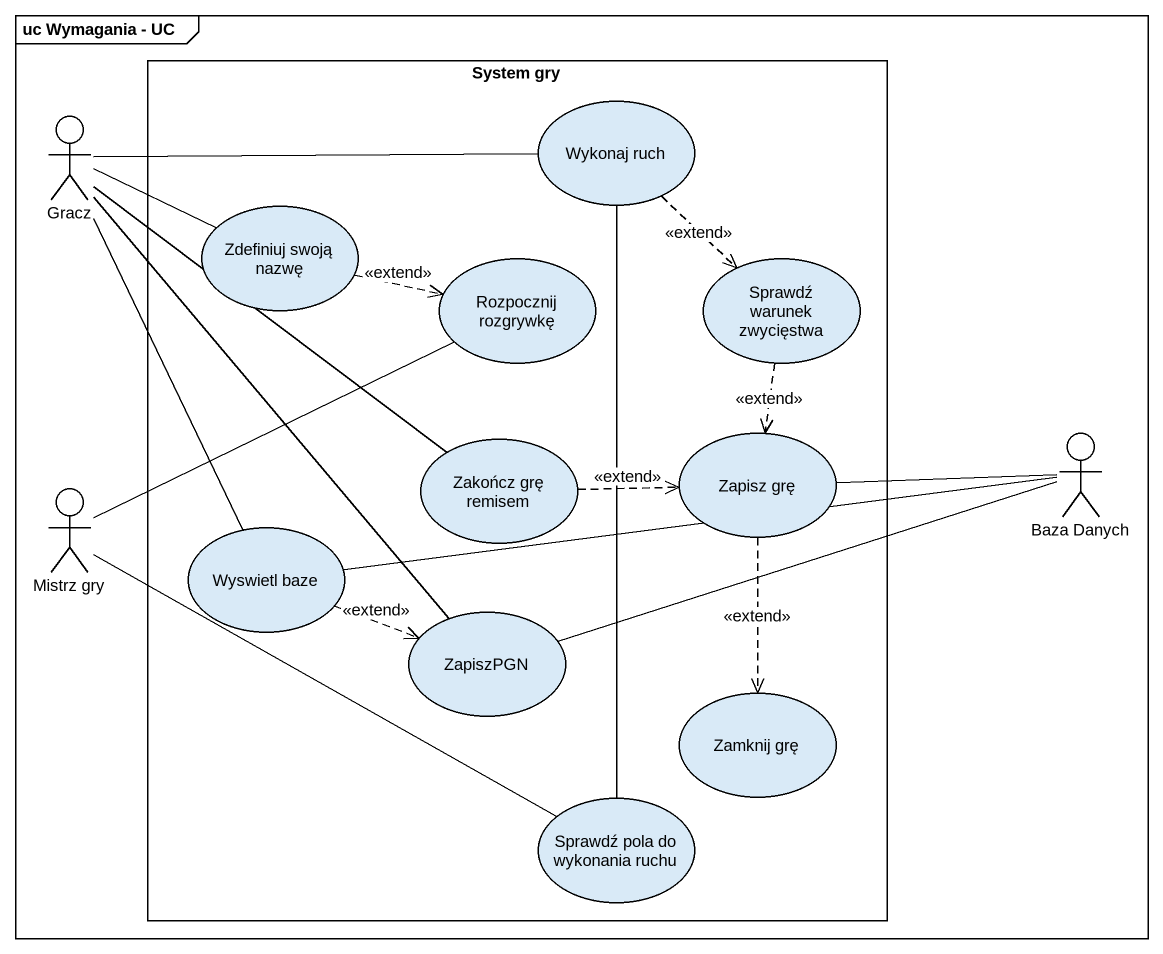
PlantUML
@startuml
mainframe uc Wymagania - UC
rectangle "System gry" as System_gry {
  usecase "Wykonaj ruch" as Wykonaj_ruch
  usecase "Zdefiniuj swoją nazwę" as Zdefiniuj_swoją_nazwę
  usecase "Rozpocznij rozgrywkę" as Rozpocznij_rozgrywkę
  usecase "Sprawdź warunek zwycięstwa" as Sprawdź_warunek_zwycięstwa
  usecase "Zakończ grę remisem" as Zakończ_grę_remisem
  usecase "Zapisz grę" as Zapisz_grę
  usecase "Wyswietl baze" as Wyswietl_baze
  usecase ZapiszPGN
  usecase "Zamknij grę" as Zamknij_grę
  usecase "Sprawdź pola do wykonania ruchu" as Sprawdź_pola_do_wykonania
}
actor Gracz
actor "Baza Danych" as Baza_Danych
actor "Mistrz gry" as Mistrz_gry
Gracz -right- Wykonaj_ruch
Gracz -right- Zdefiniuj_swoją_nazwę
Gracz -- Zakończ_grę_remisem
Gracz -- Wyswietl_baze
Wykonaj_ruch ..> Sprawdź_warunek_zwycięstwa : <<extend>>
Zdefiniuj_swoją_nazwę .right.> Rozpocznij_rozgrywkę : <<extend>>
Sprawdź_warunek_zwycięstwa ..> Zapisz_grę : <<extend>>
Zakończ_grę_remisem .right.> Zapisz_grę : <<extend>>
Zapisz_grę ..> Zamknij_grę : <<extend>>
Baza_Danych -left- Zapisz_grę
Baza_Danych -left- Wyswietl_baze
Mistrz_gry -right- Rozpocznij_rozgrywkę
Mistrz_gry -right- Sprawdź_pola_do_wykonania
Wyswietl_baze .right.> ZapiszPGN : <<extend>>
ZapiszPGN -up- Gracz
ZapiszPGN -right- Baza_Danych
Sprawdź_pola_do_wykonania -up- Wykonaj_ruch
@enduml
